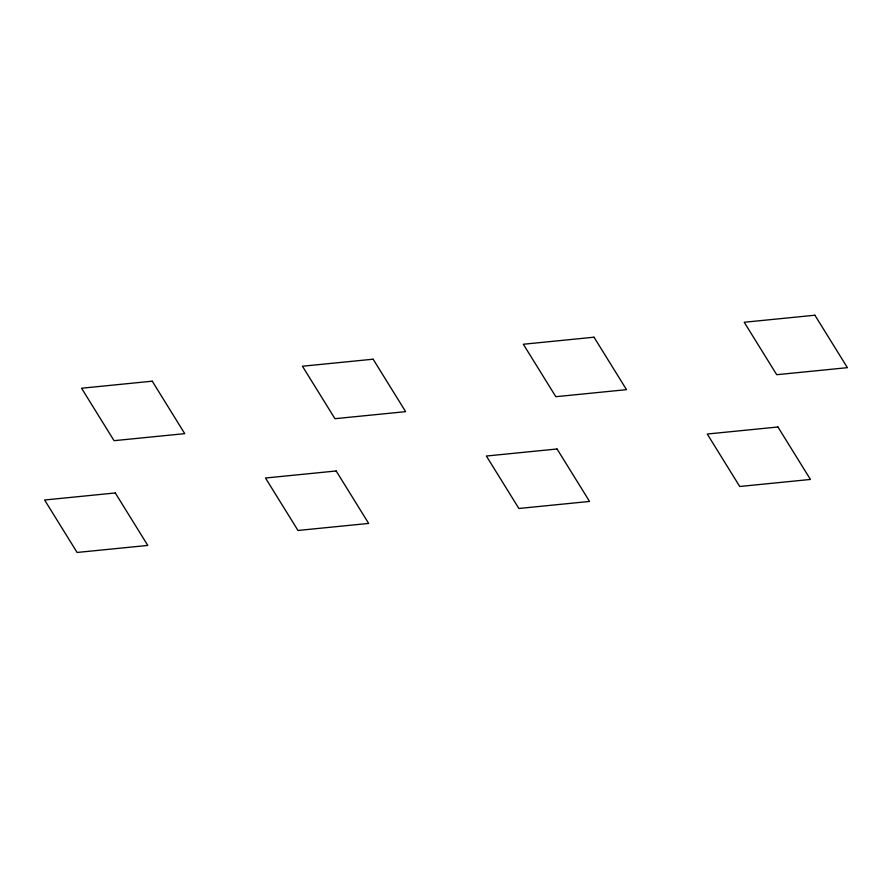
<?xml version="1.0" encoding="UTF-8"?>
<svg xmlns="http://www.w3.org/2000/svg" width="892" height="892" viewBox="0 0 892 892"><rect width="100%" height="100%" fill="white"/><g stroke="black" fill="none" stroke-linecap="round" stroke-linejoin="round"><path stroke-width="1.34" d="M152.253 381.185L81.562 388.221L114.064 440.681L184.744 433.646L152.253 381.185M373.135 359.197L302.455 366.233L334.946 418.694L405.637 411.658L373.135 359.197M594.016 337.209L523.336 344.245L555.827 396.695L626.519 389.659L594.016 337.209M814.898 315.222L744.218 322.257L776.72 374.707L847.4 367.671L814.898 315.222M115.28 492.964L44.6 499.999L77.102 552.46L147.782 545.425L115.28 492.964M336.173 470.976L265.481 478.012L297.984 530.461L368.664 523.426L336.173 470.976M557.054 448.988L486.363 456.024L518.865 508.473L589.545 501.438L557.054 448.988M777.936 426.989L707.256 434.025L739.747 486.486L810.438 479.45L777.936 426.989"/></g></svg>
